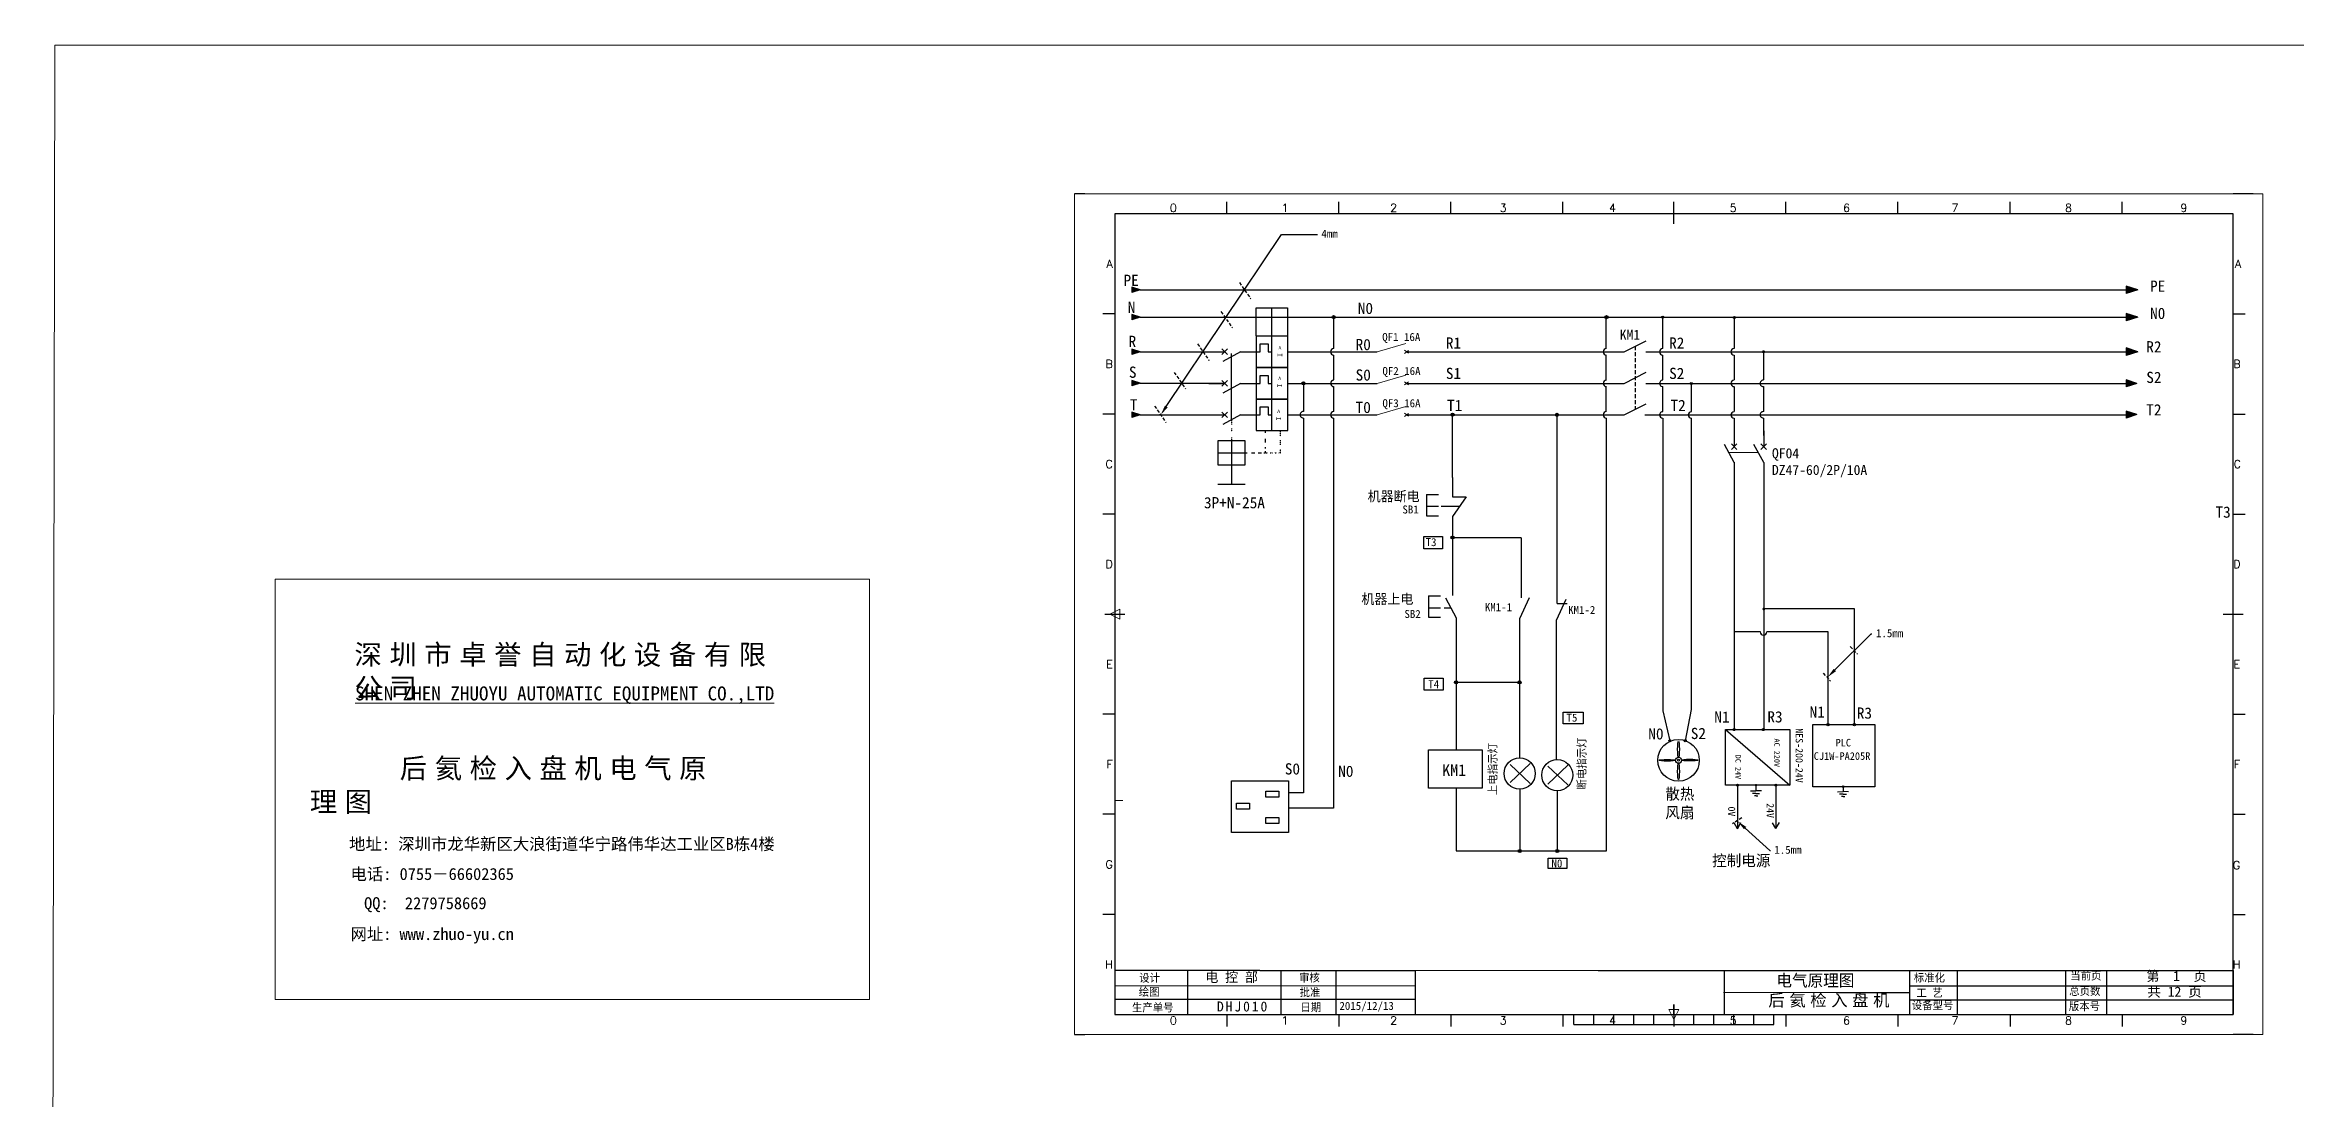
# Model space of a CAD drawing. Extents: x -471 to 3265, y -2399 to 467.
# Drawn here: x -471 to 654, y -59 to 467 of the extents above; entities that cross this region are included whole.
import ezdxf
from ezdxf import colors
from ezdxf.entities.mleader import LeaderData, LeaderLine
from ezdxf.enums import TextEntityAlignment as Align
from ezdxf.math import Vec2, Vec3

# ---------------------------------------------------------------- set-up
doc = ezdxf.new("R2010")
doc.units = 0
doc.header["$MEASUREMENT"] = 0
for name, pattern in [('ACANSTGL', [0.11811, 0.07874, -0.03937]), ('ACISOWELD', [3, 2, -1]), ('HIDDEN2', [4.7625, 3.175, -1.5875])]:
    doc.linetypes.add(name, pattern=pattern)
for name, color, linetype in [('AE_BOR', 1, 'Continuous'), ('LINK', 9, 'Continuous'), ('MISC', 2, 'Continuous'), ('SYMS', 7, 'Continuous')]:
    doc.layers.add(name, color=color, linetype=linetype)
doc.styles.add('WD', font='romans.shx', dxfattribs={"bigfont": 'gbcbig.shx'})
doc.styles.add('WD_IEC', font='ISOCP2.shx', dxfattribs={"width": 0.9, "height": 4, "bigfont": 'gbcbig.shx'})
doc.styles.add('样式 2', font='NSimSun.ttf')

# ---------------------------------------------------------------- blocks, each defined once
blk = doc.blocks.new('WDDOT')
blk.add_hatch(color=256).paths.add_polyline_path([(0.5, 0, 1), (-0.5, 0, 1)])
blk.add_circle((0, 0), 0.5)
blk = doc.blocks.new('VCB11THI')
for p, q in [((0, 7.5), (0, 2.5)), ((0, -2.5), (-3.12, 3.12)), ((-0.88, 3.38), (0.88, 1.62)), ((-0.88, 1.62), (0.88, 3.38)), ((0, -2.5), (0, -8.75)), ((-5, -12.5), (5, -12.5)), ((0, -8.75), (2.5, -8.75)), ((0, -11.25), (0, -12.5)), ((2.5, -11.25), (0, -11.25)), ((2.5, -8.75), (2.5, -11.25)), ((0, -17.5), (0, -22.5))]:
    blk.add_line(p, q)
blk.add_lwpolyline([(-5, -7.5), (-5, -17.5), (5, -17.5), (5, -7.5)], close=True)
at = {"style": 'WD_IEC'}
for tag, p in [('INST', (-8, 5.25)), ('TAG1', (-8, -1.75)), ('LOC', (-8, 1.75)), ('RATING1', (-8, -6.35)), ('DESC1', (-8, -14.35)), ('DESC3', (-8, -21.35)), ('DESC2', (-8, -17.85))]:
    blk.add_attdef(tag, text='', height=2.5, dxfattribs=at).set_placement(p, align=Align.RIGHT)
blk.add_attdef('TERM01', text='', height=2, rotation=90, dxfattribs=at).set_placement((-1, 7.5), align=Align.RIGHT)
at = {"style": 'WD_IEC', "flags": 1}
for tag, p, height in [('X2TERM01', (0, 7.5), 0.32), ('MFG', (2.75, 6.5), 1.5), ('X4LINK', (-2, 0), 0.32), ('X1LINK', (-0.5, 0), 0.32), ('CAT', (2.75, 4), 1.5), ('CONTACT', (-5, -7.5), 1), ('COMMON', (-3.75, -8.75), 1), ('ASSYCODE', (1, -19), 1), ('FAMILY', (1, -20.5), 1), ('CATDESC', (1, -22), 1), ('X8TERM02', (0, -22.5), 0.32)]:
    blk.add_attdef(tag, p, '', height=height, dxfattribs=at)
at = {"lineweight": 15, "style": 'WD_IEC'}
blk.add_attdef('XREF', text='', height=2.5, dxfattribs=at).set_placement((-8, -10.35), align=Align.RIGHT)
at = {"style": 'WD_IEC'}
blk.add_attdef('TERM02', (-1, -22.5), '', height=2, rotation=90, dxfattribs=at)
at = {"linetype": 'Continuous', "style": 'WD_IEC'}
blk.add_attdef('T', text='', height=2.5, dxfattribs=at).set_placement((0, -15), align=Align.MIDDLE_CENTER)
blk = doc.blocks.new('VCB21THI')
for p, q in [((0, 7.5), (0, 2.5)), ((0, -2.5), (-3.12, 3.12)), ((-0.88, 3.38), (0.88, 1.62)), ((-0.88, 1.62), (0.88, 3.38)), ((0, -2.5), (0, -8.75)), ((-5, -12.5), (5, -12.5)), ((0, -8.75), (2.5, -8.75)), ((0, -11.25), (0, -12.5)), ((2.5, -11.25), (0, -11.25)), ((2.5, -8.75), (2.5, -11.25)), ((0, -17.5), (0, -22.5))]:
    blk.add_line(p, q)
blk.add_lwpolyline([(-5, -7.5), (-5, -17.5), (5, -17.5), (5, -7.5)], close=True)
at = {"style": 'WD_IEC'}
for tag, p in [('INST', (-8, 5.25)), ('TAG2', (-8, -1.75)), ('LOC', (-8, 1.75)), ('RATING1', (-8, -6.35)), ('DESC1', (-8, -14.35)), ('DESC3', (-8, -21.35)), ('DESC2', (-8, -17.85))]:
    blk.add_attdef(tag, text='', height=2.5, dxfattribs=at).set_placement(p, align=Align.RIGHT)
blk.add_attdef('TERM01', text='', height=2, rotation=90, dxfattribs=at).set_placement((-1, 7.5), align=Align.RIGHT)
at = {"style": 'WD_IEC', "flags": 1}
for tag, p, height in [('X2TERM01', (0, 7.5), 0.32), ('X4LINK', (-2, 0), 0.32), ('X1LINK', (-0.5, 0), 0.32), ('CONTACT', (-5, -7.5), 1), ('COMMON', (-3.75, -8.75), 1), ('FAMILY', (1, -20.5), 1), ('X8TERM02', (0, -22.5), 0.32)]:
    blk.add_attdef(tag, p, '', height=height, dxfattribs=at)
at = {"lineweight": 15, "style": 'WD_IEC'}
blk.add_attdef('XREF', text='', height=2.5, dxfattribs=at).set_placement((-8, -10.35), align=Align.RIGHT)
at = {"style": 'WD_IEC'}
blk.add_attdef('TERM02', (-1, -22.5), '', height=2, rotation=90, dxfattribs=at)
at = {"linetype": 'Continuous', "style": 'WD_IEC'}
blk.add_attdef('T', text='', height=2.5, dxfattribs=at).set_placement((0, -15), align=Align.MIDDLE_CENTER)
blk = doc.blocks.new('gb_a2_a')
for p, q in [((584, 410), (25, 410)), ((25, 410), (25, 10)), ((584, 10), (584, 410)), ((25, 10), (584, 10))]:
    blk.add_line(p, q)
at = {"lineweight": 9, "ltscale": 0.1}
blk.add_line((25, 116.9), (29, 116.9), dxfattribs=at)
at = {"layer": 'AE_BOR', "lineweight": 30}
for p, q in [((10, 420), (4.9, 420)), ((594, 420), (584, 420)), ((4.9, 0), (10, 0)), ((594, 0), (584, 0))]:
    blk.add_line(p, q, dxfattribs=at)
at = {"layer": 'AE_BOR', "color": 1, "lineweight": 15}
for p, q in [((4.9, 420), (598.9, 420)), ((4.9, 0), (4.9, 420)), ((598.9, 420), (598.9, 0)), ((22.5, 210), (27.5, 212.5)), ((27.5, 207.5), (22.5, 210)), ((27.5, 212.5), (27.5, 207.5)), ((304.5, 7.5), (302, 12.5)), ((302, 12.5), (307, 12.5)), ((307, 12.5), (304.5, 7.5)), ((598.9, 0), (4.9, 0))]:
    blk.add_line(p, q, dxfattribs=at)
at = {"layer": 'AE_BOR'}
for p, q in [((81, 410), (81, 416)), ((137, 410), (137, 416)), ((193, 410), (193, 416)), ((249, 410), (249, 416)), ((304.5, 410), (304.5, 416)), ((360.5, 410), (360.5, 416)), ((416.5, 410), (416.5, 416)), ((472.5, 410), (472.5, 416)), ((528.5, 410), (528.5, 416)), ((25, 360), (19, 360)), ((584, 360), (590, 360)), ((25, 310), (19, 310)), ((584, 310), (590, 310)), ((25, 260), (19, 260)), ((584, 260), (590, 260)), ((25, 160), (19, 160)), ((584, 160), (590, 160)), ((25, 110), (19, 110)), ((584, 110), (590, 110)), ((25, 60), (19, 60)), ((584, 60), (590, 60)), ((81, 10), (81, 4)), ((137, 10), (137, 4)), ((193, 10), (193, 4)), ((249, 10), (249, 4)), ((304.5, 10), (304.5, 4)), ((360.5, 10), (360.5, 4)), ((416.5, 10), (416.5, 4)), ((472.5, 10), (472.5, 4)), ((528.5, 10), (528.5, 4))]:
    blk.add_line(p, q, dxfattribs=at)
at = {"layer": 'AE_BOR', "color": 2, "lineweight": 30}
for p, q in [((304.5, 405), (304.5, 415)), ((20, 210), (30, 210)), ((579, 210), (589, 210)), ((304.5, 10), (304.5, 15)), ((304.5, 15), (304.5, 5)), ((254.5, 5), (254.5, 10)), ((254.5, 5), (354.5, 5)), ((264.5, 5), (264.5, 10)), ((274.5, 5), (274.5, 10)), ((284.5, 5), (284.5, 10)), ((294.5, 5), (294.5, 10)), ((304.5, 10), (304.5, 5)), ((314.5, 5), (314.5, 10)), ((324.5, 5), (324.5, 10)), ((334.5, 5), (334.5, 10)), ((344.5, 5), (344.5, 10)), ((354.5, 5), (354.5, 10))]:
    blk.add_line(p, q, dxfattribs=at)
at = {"layer": 'AE_BOR', "style": 'WD'}
for s, p in [('0', (54.3, 411)), ('1', (110.1, 411)), ('2', (164.4, 411)), ('3', (219.2, 411)), ('4', (273.8, 411)), ('5', (334.1, 411)), ('6', (390.8, 411)), ('7', (445, 411)), ('8', (501.7, 411)), ('9', (559.4, 411)), ('0', (54.3, 5)), ('1', (110.1, 5)), ('2', (164.4, 5)), ('3', (219.2, 5)), ('4', (273.8, 5)), ('5', (334.1, 5)), ('6', (390.8, 5)), ('7', (445, 5)), ('8', (501.7, 5)), ('9', (559.4, 5))]:
    blk.add_text(s, height=4, dxfattribs=at).set_placement(p, align=Align.CENTER)
for s, p in [('A', (24, 385)), ('A', (588, 385)), ('B', (24, 335)), ('B', (587.7, 335)), ('C', (24, 285)), ('C', (587.9, 285)), ('D', (24, 235)), ('D', (587.7, 235)), ('E', (24, 185)), ('E', (587.5, 185)), ('F', (24, 135)), ('F', (587.5, 135)), ('F', (587.5, 135)), ('G', (24, 85)), ('G', (587.5, 84.6)), ('H', (24, 35)), ('H', (587.7, 35))]:
    blk.add_text(s, height=4, dxfattribs=at).set_placement(p, align=Align.MIDDLE_RIGHT)

msp = doc.modelspace()

# ---------------------------------------------------------------- hatches: boundary and pattern name
for points in [[(76.2, 331.3), (72.1, 332.6), (72.1, 330)], [(574.9, 331.3), (569, 333.2), (569, 329.4)], [(76.2, 314), (72.1, 315.3), (72.1, 312.7)], [(574.9, 314), (569, 315.9), (569, 312.1)], [(76.2, 298.3), (72.1, 299.6), (72.1, 297)], [(574.3, 298.2), (569, 299.9), (569, 296.5)], [(76.2, 282.5), (72.1, 283.8), (72.1, 281.1)], [(574.3, 282.6), (569, 284.3), (569, 280.9)]]:
    msp.add_hatch(color=256).paths.add_polyline_path(points)
h = msp.add_hatch(color=256)
edge = h.paths.add_edge_path()
edge.add_arc((172.9, 331.3), 0.786, 0, 360)
h = msp.add_hatch(color=256)
edge = h.paths.add_edge_path()
edge.add_arc((309.3, 331.3), 0.786, 0, 360)
h = msp.add_hatch(color=256)
edge = h.paths.add_edge_path()
edge.add_arc((337.4, 331.3), 0.372, 0, 360)
h = msp.add_hatch(color=256)
edge = h.paths.add_edge_path()
edge.add_arc((373.2, 331.1), 0.372, 0, 360)
h = msp.add_hatch(color=256)
edge = h.paths.add_edge_path()
edge.add_arc((387.8, 314), 0.786, 0, 360)
h = msp.add_hatch(color=256)
edge = h.paths.add_edge_path()
edge.add_arc((157.8, 298.2), 0.786, 0, 360)
h = msp.add_hatch(color=256)
edge = h.paths.add_edge_path()
edge.add_arc((351.7, 298.1), 0.372, 0, 360)
h = msp.add_hatch(color=256)
edge = h.paths.add_edge_path()
edge.add_arc((232.4, 282.6), 0.786, 0, 360)
h = msp.add_hatch(color=256)
edge = h.paths.add_edge_path()
edge.add_arc((284.6, 282.5), 0.786, 0, 360)
h = msp.add_hatch(color=256)
edge = h.paths.add_edge_path()
edge.add_arc((232.3, 221.2), 0.786, 0, 360)
at = {"lineweight": 0}
h = msp.add_hatch(color=256, dxfattribs=at)
edge = h.paths.add_edge_path()
edge.add_arc((387.9, 185.5), 0.5, 0, 360)
h = msp.add_hatch(color=256)
edge = h.paths.add_edge_path()
edge.add_arc((234.1, 148.8), 0.786, 0, 360)
h = msp.add_hatch(color=256)
edge = h.paths.add_edge_path()
edge.add_arc((265.8, 148.8), 0.786, 0, 360)
h = msp.add_hatch(color=256)
edge = h.paths.add_edge_path()
edge.add_arc((373.1, 125.2), 0.358, 0, 360)
h = msp.add_hatch(color=256)
edge = h.paths.add_edge_path()
edge.add_arc((387.7, 125.2), 0.358, 0, 360)
h = msp.add_hatch(color=256)
edge = h.paths.add_edge_path()
edge.add_arc((420, 127.7), 0.372, 0, 360)
h = msp.add_hatch(color=256)
edge = h.paths.add_edge_path()
edge.add_arc((433.2, 127.7), 0.372, 0, 360)
h = msp.add_hatch(color=256)
edge = h.paths.add_edge_path()
edge.add_arc((341, 119.7), 0.358, 0, 360)
h = msp.add_hatch(color=256)
edge = h.paths.add_edge_path()
edge.add_arc((348.7, 119.7), 0.358, 0, 360)
h = msp.add_hatch(color=256)
edge = h.paths.add_edge_path()
edge.add_arc((374.8, 97.5), 0.358, 0, 360)
h = msp.add_hatch(color=256)
edge = h.paths.add_edge_path()
edge.add_arc((384, 97.5), 0.358, 0, 360)
h = msp.add_hatch(color=256)
edge = h.paths.add_edge_path()
edge.add_arc((393.9, 97.5), 0.358, 0, 360)
h = msp.add_hatch(color=256)
edge = h.paths.add_edge_path()
edge.add_arc((427.6, 96.7), 0.372, 0, 360)
h = msp.add_hatch(color=256)
edge = h.paths.add_edge_path()
edge.add_arc((265.9, 64.6), 0.786, 0, 360)
h = msp.add_hatch(color=256)
edge = h.paths.add_edge_path()
edge.add_arc((284.7, 64.6), 0.786, 0, 360)
at = {"layer": 'MISC'}
for points in [[(76.2, 344.9), (72.1, 346.3), (72.1, 343.6)], [(574.9, 344.9), (569, 346.8), (569, 343.1)]]:
    msp.add_hatch(color=256, dxfattribs=at).paths.add_polyline_path(points)

# ---------------------------------------------------------------- linework, layer by layer
at = {"color": 6, "linetype": 'HIDDEN2', "lineweight": -3, "ltscale": 0.5}
for p, q in [((125.8, 348.6), (131.5, 340.4)), ((116.6, 334.1), (122.3, 325.9)), ((104.9, 317.9), (110.6, 309.7)), ((93.2, 303.7), (98.9, 295.5)), ((83.4, 286.9), (89.1, 278.7)), ((431.1, 166.7), (434.7, 162.9)), ((417.6, 153.5), (421.2, 149.6)), ((376.9, 81.2), (372.3, 78.2))]:
    msp.add_line(p, q, dxfattribs=at)
for p, q in [((76.2, 331.3), (72.1, 332.6)), ((72.1, 332.6), (72.1, 330)), ((76.2, 331.3), (72.1, 330)), ((76.2, 331.3), (569, 331.3)), ((574.9, 331.3), (569, 333.2)), ((569, 333.2), (569, 329.4)), ((574.9, 331.3), (569, 329.4)), ((76.2, 314), (72.1, 315.3)), ((72.1, 315.3), (72.1, 312.7)), ((318.2, 314), (329.2, 319.5)), ((574.9, 314), (569, 315.9)), ((569, 315.9), (569, 312.1)), ((76.2, 314), (72.1, 312.7)), ((76.2, 314), (118.5, 314)), ((157.8, 314), (194.7, 314)), ((209.4, 314), (318.2, 314)), ((329, 314), (569, 314)), ((574.9, 314), (569, 312.1)), ((76.2, 298.3), (72.1, 299.6)), ((72.1, 299.6), (72.1, 297)), ((76.2, 298.3), (72.1, 297)), ((76.2, 298.3), (118.5, 298.3)), ((157.8, 298.2), (194.7, 298.2)), ((209.4, 298.2), (318.2, 298.2)), ((318.2, 298.2), (329.2, 303.8)), ((329, 298.2), (569, 298.2)), ((574.3, 298.2), (569, 299.9)), ((569, 299.9), (569, 296.5)), ((574.3, 298.2), (569, 296.5)), ((76.2, 282.5), (72.1, 283.8)), ((72.1, 283.8), (72.1, 281.1)), ((76.2, 282.5), (72.1, 281.1)), ((76.2, 282.5), (118.5, 282.5)), ((157.8, 282.5), (194.7, 282.5)), ((209.4, 282.5), (318.2, 282.5)), ((232.4, 251.2), (232.4, 283.3)), ((284.6, 188.3), (284.6, 282.5)), ((318.2, 282.5), (329.2, 288)), ((328.4, 282.5), (569, 282.5)), ((574.3, 282.6), (569, 284.3)), ((569, 284.3), (569, 280.9)), ((574.3, 282.6), (569, 280.9)), ((138.8, 273.5), (138.8, 274.6)), ((138.8, 268.7), (138.8, 270.5)), ((387.9, 274.5), (387.9, 266.6)), ((115.2, 263.5), (128.6, 263.5)), ((121.9, 269.7), (121.9, 247.9)), ((128.6, 263.5), (129.7, 263.5)), ((131.9, 263.5), (133.5, 263.5)), ((135.2, 263.5), (136.9, 263.5)), ((138.1, 263.5), (138.8, 263.5)), ((138.8, 265.6), (138.8, 266.4)), ((138.8, 263.5), (138.8, 264.3)), ((373.1, 258.7), (368.2, 267.6)), ((371.7, 268), (374.5, 265.2)), ((371.7, 265.2), (374.5, 268)), ((387.9, 258.7), (383, 267.6)), ((386.5, 268), (389.3, 265.2)), ((386.5, 265.2), (389.3, 268)), ((115.1, 247.9), (128.7, 247.9)), ((232.4, 251.2), (232.4, 241.5)), ((373.1, 258.7), (373.1, 248.9)), ((387.9, 258.7), (387.9, 248.9)), ((219.4, 242.7), (225.3, 242.7)), ((219.4, 242.7), (219.4, 232.1)), ((219.4, 236.8), (225.3, 236.8)), ((226.7, 236.8), (235.7, 236.8)), ((239.1, 241.5), (232.3, 231.7)), ((232.4, 241.5), (239.1, 241.5)), ((219.4, 232.1), (225.3, 232.1)), ((232.3, 231.7), (232.3, 192.2)), ((232.3, 221.2), (266.7, 221.2)), ((266.7, 221.1), (266.7, 191)), ((220.4, 192), (226.3, 192)), ((220.4, 192), (220.4, 181.4)), ((220.4, 186.1), (226.3, 186.1)), ((220.4, 181.4), (226.3, 181.4)), ((228.2, 186.1), (231.5, 186.1)), ((228.9, 191.1), (234.1, 181.1)), ((234.1, 181.1), (234.1, 115.5)), ((270.7, 191), (265.8, 180.5)), ((265.8, 180.5), (265.8, 148.8)), ((289, 190.2), (284.1, 179.7)), ((284.6, 188.3), (289.7, 188.3)), ((234.1, 177.1), (234.1, 159.8)), ((284.1, 179.7), (284.1, 110.3)), ((265.8, 148.8), (234.1, 148.8)), ((265.8, 148.8), (265.8, 111.1)), ((368.8, 125.2), (401, 97.5)), ((271.1, 108.3), (261.2, 98.8)), ((271.1, 98.3), (261.2, 107.8)), ((289.9, 107.5), (279.9, 98)), ((289.9, 97.6), (279.9, 107)), ((234.1, 96), (234.1, 64.6)), ((265.9, 95.5), (265.9, 65.4)), ((284.7, 94.7), (284.7, 64.6)), ((381.2, 94.7), (384, 94.7)), ((384, 93.3), (382.3, 93.3)), ((384.1, 92.2), (383.2, 92.2)), ((384, 97.5), (384, 94.7)), ((386.8, 94.7), (384, 94.7)), ((384, 93.3), (385.8, 93.3)), ((384.1, 92.2), (385, 92.2)), ((424.8, 94.2), (427.6, 94.3)), ((427.6, 92.9), (425.8, 92.9)), ((427.6, 91.8), (426.7, 91.8)), ((427.6, 97.1), (427.6, 94.3)), ((430.3, 94.2), (427.6, 94.3)), ((427.6, 92.9), (429.3, 92.9)), ((427.6, 91.8), (428.5, 91.8)), ((284.7, 89), (284.7, 71.7)), ((374.8, 75.7), (376.5, 78.8)), ((393.9, 75.8), (395.7, 78.8)), ((374.8, 75.7), (373.1, 78.6)), ((393.9, 75.8), (392.2, 78.6)), ((234.1, 64.6), (284.7, 64.6)), ((284.7, 64.6), (309.3, 64.6)), ((136, 4.9), (63.5, 4.9)), ((63.5, 4.9), (63.5, -17.1)), ((99.8, 4.9), (99.8, -17.1)), ((136, 4.9), (213.6, 4.9)), ((146.6, 4.9), (146.6, -17.1)), ((174, 4.9), (174, -17.1)), ((213.6, 4.9), (213.6, -17.1)), ((305.1, 4.9), (425, 4.9)), ((368.1, 4.9), (368.1, -17.1)), ((425, 4.9), (562.5, 4.9)), ((460.8, 4.9), (460.8, -17.1)), ((562.5, 4.9), (622.5, 4.9)), ((425, -6.1), (460.7, -6.1)), ((63.5, -17.1), (622.5, -17.1))]:
    msp.add_line(p, q)
at = {"lineweight": -3, "ltscale": 0.5}
for p, q in [((134.2, 321.9), (134.2, 335.9)), ((134.2, 335.9), (149.9, 335.9)), ((142.1, 321.9), (142.1, 335.9)), ((149.9, 335.9), (149.9, 321.9)), ((309.2, 315.6), (309.2, 331.3)), ((337.4, 315.6), (337.4, 331.3)), ((309.2, 299.9), (309.2, 312.3)), ((337.5, 299.9), (337.4, 312.3)), ((309.2, 284.1), (309.2, 296.6)), ((337.5, 284.1), (337.5, 296.6)), ((351.7, 298.1), (351.7, 284.1)), ((309.2, 280.8), (309.2, 64.6)), ((337.4, 280.8), (337.5, 134.6)), ((351.7, 280.8), (351.7, 135.3)), ((387.9, 272.1), (387.9, 280.9)), ((433.2, 185.5), (387.9, 185.5)), ((433.2, 128.2), (433.2, 185.5)), ((386.2, 174), (373.1, 174)), ((420.1, 174), (389.4, 174)), ((420.1, 127.4), (420.1, 174))]:
    msp.add_line(p, q, dxfattribs=at)
at = {"lineweight": -3}
for p, q in [((172.9, 331.3), (172.9, 315.6)), ((373.1, 331.6), (373.1, 315.6)), ((172.9, 312.3), (172.9, 299.9)), ((373.1, 312.3), (373.1, 299.9)), ((387.7, 314), (387.7, 299.9)), ((157.8, 298.2), (157.8, 284.1)), ((172.9, 296.6), (172.9, 284.1)), ((373.1, 296.6), (373.1, 284.1)), ((387.7, 296.6), (387.7, 284.1)), ((157.8, 280.8), (157.8, 98.7)), ((172.9, 280.8), (172.9, 86)), ((373.1, 280.8), (373.1, 266.6)), ((373.1, 258.8), (373.1, 125.2)), ((387.9, 256), (387.9, 125.2)), ((157.8, 93.6), (150.3, 93.6)), ((157.8, 98.7), (157.8, 93.6)), ((172.9, 86), (150.3, 86))]:
    msp.add_line(p, q, dxfattribs=at)
at = {"lineweight": 0}
for p, q in [((194.7, 314), (209, 318.1)), ((210.3, 313.3), (208.4, 314.8)), ((210.3, 314.7), (208.4, 313.1)), ((194.7, 298.2), (209, 302.3)), ((210.3, 297.5), (208.4, 299)), ((210.3, 298.9), (208.4, 297.4)), ((194.7, 282.5), (209, 286.6)), ((210.3, 281.8), (208.4, 283.3)), ((210.3, 283.2), (208.4, 281.6)), ((370.3, 263.7), (385.2, 263.7))]:
    msp.add_line(p, q, dxfattribs=at)
at = {"linetype": 'ACISOWELD'}
msp.add_line((323.7, 316.8), (323.7, 285.3), dxfattribs=at)
at = {"linetype": 'ACANSTGL'}
for p, q in [((121.9, 280), (121.9, 277.7)), ((121.9, 275.6), (121.9, 274.1)), ((121.9, 271.1), (121.9, 269.7)), ((146.3, 271.8), (146.3, 274.6)), ((138.8, 263.5), (139.9, 263.5)), ((141.2, 263.5), (142.4, 263.5)), ((143.3, 263.5), (144.4, 263.5)), ((145.6, 263.5), (146.3, 263.5)), ((146.3, 267.5), (146.3, 269.8)), ((146.3, 263.5), (146.3, 265.5))]:
    msp.add_line(p, q, dxfattribs=at)
at = {"color": 6, "lineweight": -3, "ltscale": 0.5}
for p, q in [((351.7, 135.3), (348.7, 119.7)), ((337.5, 134.6), (341, 119.7))]:
    msp.add_line(p, q, dxfattribs=at)
at = {"color": 0}
for p, q in [((374.8, 97.5), (374.8, 75.7)), ((393.9, 97.5), (393.9, 75.8)), ((538.8, 4.9), (538.8, -17.1)), ((622.5, 4.9), (622.5, -17.1))]:
    msp.add_line(p, q, dxfattribs=at)
at = {"lineweight": 9, "ltscale": 0.1}
for p, q in [((213.6, 4.9), (305.1, 4.9)), ((367.8, -6.1), (425, -6.1))]:
    msp.add_line(p, q, dxfattribs=at)
at = {"color": 0, "ltscale": 2}
for p, q in [((484.6, 4.9), (484.6, -17.1)), ((559.2, 4.9), (559.2, -17.1)), ((63.5, -2.8), (213.6, -2.7)), ((63.5, -9.5), (213.6, -9.5)), ((460.7, -9.8), (622.5, -9.8)), ((460.8, -2.8), (622.5, -2.8))]:
    msp.add_line(p, q, dxfattribs=at)
at = {"lineweight": 0}
for points in [[(-466.3, 467.2), (3264.7, 467.2), (3259.8, -2399.4), (-471.2, -2399.4)], [(-356.1, 200.4), (-59.1, 200.4), (-59.1, -9.6), (-356.1, -9.6)]]:
    msp.add_lwpolyline(points, close=True, dxfattribs=at)
for points in [[(115.2, 257.3), (115.2, 269.7), (128.6, 269.7), (128.6, 257.3)], [(368.8, 125.2), (401, 125.2), (401, 97.5), (368.8, 97.5)], [(220.3, 115.1), (247.1, 115.1), (247.1, 96), (220.3, 96)]]:
    msp.add_lwpolyline(points, close=True)
at = {"lineweight": -3, "ltscale": 0.5}
for points in [[(218, 221.7), (227.3, 221.7), (227.3, 215.6), (218, 215.6)], [(218.2, 151), (227.7, 151), (227.7, 145), (218.2, 145)], [(287.7, 134), (297.6, 134), (297.6, 128.1), (287.7, 128.1)], [(280.1, 61), (289.4, 61), (289.4, 55.9), (280.1, 55.9)]]:
    msp.add_lwpolyline(points, close=True, dxfattribs=at)
at = {"lineweight": -3}
for points in [[(412.4, 127.7), (443.4, 127.7), (443.4, 96.7), (412.4, 96.7)], [(139.1, 94.5), (145.5, 94.5), (145.5, 91.5), (139.1, 91.5)], [(124.4, 88.4), (130.8, 88.4), (130.8, 85.4), (124.4, 85.4)], [(139.1, 81.3), (145.5, 81.3), (145.5, 78.3), (139.1, 78.3)]]:
    msp.add_lwpolyline(points, close=True, dxfattribs=at)
at = {"lineweight": 30}
msp.add_lwpolyline([(121.9, 99.7), (150.3, 99.7), (150.3, 73.9), (121.9, 73.9)], close=True, dxfattribs=at)
for centre, radius in [((172.9, 331.3), 0.786), ((309.3, 331.3), 0.786), ((337.4, 331.3), 0.519), ((337.4, 331.3), 0.372), ((373.2, 331.1), 0.519), ((373.2, 331.1), 0.372), ((157.8, 298.2), 0.786), ((351.7, 298.1), 0.519), ((351.7, 298.1), 0.372), ((232.4, 282.6), 0.786), ((284.6, 282.5), 0.786), ((232.3, 221.2), 0.786), ((234.1, 148.8), 0.786), ((265.8, 148.8), 0.786), ((373.1, 125.2), 0.5), ((373.1, 125.2), 0.358), ((387.7, 125.2), 0.5), ((387.7, 125.2), 0.358), ((420, 127.7), 0.519), ((420, 127.7), 0.372), ((433.2, 127.7), 0.519), ((433.2, 127.7), 0.372), ((341, 119.7), 0.5), ((341, 119.7), 0.358), ((348.7, 119.7), 0.5), ((348.7, 119.7), 0.358), ((265.9, 103.3), 7.78), ((284.7, 102.5), 7.78), ((374.8, 97.5), 0.5), ((374.8, 97.5), 0.358), ((384, 97.5), 0.358), ((393.9, 97.5), 0.5), ((393.9, 97.5), 0.358), ((427.6, 96.7), 0.372), ((265.9, 64.6), 0.786), ((284.7, 64.6), 0.786)]:
    msp.add_circle(centre, radius)
at = {"lineweight": 0}
msp.add_circle((387.9, 185.5), 0.5, dxfattribs=at)
at = {"lineweight": -3, "ltscale": 0.5}
for radius in [10.4, 1.5, 0.496]:
    msp.add_circle((345.3, 109.9), radius, dxfattribs=at)
at = {"lineweight": -3}
for centre, start, end in [((173, 314), 92.7421, 267.2579), ((309.3, 314), 92.7421, 267.2579), ((337.5, 314), 92.7421, 267.2579), ((373.1, 314), 92.8273, 267.2877), ((173, 298.2), 92.7421, 267.2579), ((309.3, 298.2), 92.7421, 267.2579), ((337.5, 298.2), 89.993, 270.1889), ((373.1, 298.2), 92.8273, 267.2877), ((387.7, 298.2), 89.081, 270.919), ((157.8, 282.5), 89.081, 270.919), ((173, 282.5), 92.7421, 267.2579), ((309.3, 282.5), 92.7421, 267.2579), ((337.5, 282.4), 89.2655, 267.2877), ((351.8, 282.4), 91.3112, 267.2877), ((373.1, 282.4), 91.3112, 267.2877), ((387.7, 282.5), 89.9608, 270.0392), ((387.8, 174.1), 179.9733, 358.3114)]:
    msp.add_arc(centre, 1.63, start, end, dxfattribs=at)
at = {"lineweight": -3, "ltscale": 0.5}
for centre, major_axis in [((345.3, 115.4), (0, -4.08)), ((339.7, 109.9), (-4.08, 0)), ((345.3, 104.3), (0, -4.08)), ((350.8, 110), (-4.08, 0))]:
    msp.add_ellipse(centre, major_axis=major_axis, ratio=0.106186, dxfattribs=at)
at = {"layer": 'LINK'}
for points in [[(121.9, 296.6), (121.9, 313.1)], [(121.9, 280), (121.9, 296.6)]]:
    msp.add_lwpolyline(points, dxfattribs=at)
at = {"layer": 'MISC'}
for p, q in [((76.2, 344.9), (72.1, 346.3)), ((72.1, 346.3), (72.1, 343.6)), ((76.2, 344.9), (72.1, 343.6)), ((76.2, 344.9), (569, 344.9)), ((574.9, 344.9), (569, 346.8)), ((569, 346.8), (569, 343.1)), ((574.9, 344.9), (569, 343.1)), ((384.3, 97.5), (384.3, 97.5)), ((427.8, 96.7), (427.8, 96.7))]:
    msp.add_line(p, q, dxfattribs=at)

# ---------------------------------------------------------------- block references
msp.add_blockref('gb_a2_a', (38.5, -27.1))
at = {"layer": 'SYMS', "lineweight": -3}
for p in [(172.9, 331.3), (309.3, 331.3), (157.8, 298.2), (232.4, 282.6), (284.6, 282.5), (234.1, 148.8), (265.8, 148.8), (265.9, 64.6), (284.7, 64.6)]:
    msp.add_blockref('WDDOT', p, dxfattribs=at)
for p, xscale, yscale, zscale in [((337.4, 331.3), 0.4724999999998545, 0.4724999999998545, 0.4725), ((373.2, 331.1), 0.4724999999998545, 0.4724999999998545, 0.4725), ((351.7, 298.1), 0.4724999999998545, 0.4724999999998545, 0.4725), ((373.1, 125.2), 0.4549999999999272, 0.4549999999999272, 0.455), ((387.7, 125.2), 0.4549999999999272, 0.4549999999999272, 0.455), ((420, 127.7), 0.4724999999998545, 0.4724999999998545, 0.4725), ((433.2, 127.7), 0.4724999999998545, 0.4724999999998545, 0.4725), ((341, 119.7), 0.4549999999999272, 0.4549999999999272, 0.455), ((348.7, 119.7), 0.4549999999999272, 0.4549999999999272, 0.455), ((374.8, 97.5), 0.4549999999999272, 0.4549999999999272, 0.455), ((384, 97.5), 0.4549999999999272, 0.4549999999999272, 0.455), ((384, 97.5), 0.4549999999999272, 0.4549999999999272, 0.455), ((393.9, 97.5), 0.4549999999999272, 0.4549999999999272, 0.455), ((427.6, 96.7), 0.4724999999998545, 0.4724999999998545, 0.4725), ((427.6, 96.7), 0.4724999999998545, 0.4724999999998545, 0.4725)]:
    msp.add_blockref('WDDOT', p, dxfattribs=dict(at, xscale=xscale, yscale=yscale, zscale=zscale))
at = {"layer": 'SYMS', "linetype": 'ACISOWELD', "xscale": 1.574999999999818, "yscale": 1.574999999999818, "zscale": 1.575, "rotation": 90}
for name, p in [('VCB21THI', (122.4, 314)), ('VCB21THI', (122.4, 298.2)), ('VCB11THI', (122.4, 282.5))]:
    msp.add_blockref(name, p, dxfattribs=at)

# ---------------------------------------------------------------- texts
at = {"attachment_point": 1}
for s, insert, char_height, width in [('N', (70, 339), 5.6, 10.034), ('N0', (185, 338.5), 5.6, 10.034), ('N0', (581, 336), 5.6, 10.034), ('R', (70.4, 322), 5.6, 10.034), ('R0', (183.9, 320.4), 5.6, 10.034), ('QF1 16A', (197.2, 323.4), 4, 53.383), ('R1', (229, 321.2), 5.6, 10.034), ('KM1', (315.9, 325), 5, 3.778), ('R2', (340.6, 321.2), 5.6, 10.034), ('R2', (579.1, 319.3), 5.6, 10.034), ('S', (70.6, 306.6), 5.6, 10.034), ('S0', (183.9, 305.2), 5.6, 10.034), ('QF2 16A', (197.3, 306.4), 4, 31.698), ('S1', (229, 306), 5.6, 10.034), ('S2', (340.6, 306), 5.6, 10.034), ('S2', (579.1, 304), 5.6, 10.034), ('T', (71, 290.3), 5.6, 10.034), ('T0', (183.9, 289), 5.6, 10.034), ('QF3 16A', (197.3, 290.3), 4, 36.035), ('T1', (229.6, 290), 5.6, 10.034), ('T2', (341.3, 290), 5.6, 10.034), ('T2', (579.1, 287.8), 5.6, 10.034), ('QF04\\PDZ47-60/2P/10A', (392, 265.8), 5, 19.103), ('3P+N-25A', (108.1, 241.4), 5.6, 10.034), ('机器断电', (189.9, 244.3), 5, 30.542), ('SB1', (207.3, 237.2), 4, 3.778), ('T3', (613.7, 236.7), 5.6, 10.034), ('T3', (218.9, 220.9), 4, 10.034), ('机器上电', (186.8, 193), 5, 30.824), ('SB2', (208.3, 185), 4, 3.778), ('KM1-1', (248.5, 188.4), 4, 3.778), ('KM1-2', (290.1, 187), 4, 3.778), ('T4', (220.2, 149.9), 4, 10.034), ('N1', (410.8, 136.8), 5.6, 10.034), ('R3', (434.4, 136.3), 5.6, 10.034), ('T5', (289.3, 133.2), 4, 10.034), ('N0', (330.2, 125.9), 5.6, 10.034), ('S2', (351.4, 126.1), 5.6, 10.034), ('N1', (363.2, 134.3), 5.6, 10.034), ('R3', (389.7, 134.4), 5.6, 10.034), ('S0', (148.5, 108.4), 5.6, 10.034), ('N0', (175.2, 107.2), 5.6, 10.034), ('KM1', (227.2, 107.9), 5.85, 3.778), ('散热风扇', (338.7, 95.9), 5.6, 16.085), ('N0', (281.8, 60.4), 4, 10.034), ('控制电源', (362.1, 62.6), 5.6, 45.328), ('第  1  页', (579.2, 4.6), 5, 38.164), ('{\\fNSimSun|b0|i0|c134|p49;\\T1.28;DHJ010}', (114.6, -10.6), 5, 40.492), ('{\\fSimSun|b0|i0|c134|p2;共 }12 {\\fSimSun|b0|i0|c134|p2;页}', (579.6, -3.2), 5, 40.492)]:
    msp.add_mtext(s, dxfattribs=dict(at, insert=insert, char_height=char_height, width=width))
at = {"attachment_point": 1, "rotation": 90}
for s, insert, char_height, width in [('I >', (144.9, 311.4), 2.36, 9.113), ('I >', (144.8, 296.1), 2.36, 9.113), ('I >', (144.3, 279.7), 2.36, 9.113), ('上电指示灯', (250.4, 92.5), 4, 33.427), ('{\\C0;断电指示灯}', (294.9, 95.3), 4, 33.427)]:
    msp.add_mtext(s, dxfattribs=dict(at, insert=insert, char_height=char_height, width=width))
at = {"lineweight": 0, "attachment_point": 1, "style": '样式 2'}
for s, width, insert, char_height in [('{\\T1.28;深圳市卓誉自动化设备有限公司}', 225.024, (-316.5, 167.7), 10), ('{\\fSimHei|b0|i0|c134|p2;\\LSHEN ZHEN ZHUOYU AUTOMATIC EQUIPMENT CO.,LTD}', 226.909, (-316.2, 146.8), 7), ('\\pi44.93;{\\T1.28;后氦检入盘机电气原理图}', 217.355, (-338.8, 110.9), 10), ('地址: 深圳市龙华新区大浪街道华宁路伟华达工业区B栋4楼', 232.288, (-319.2, 71.1), 6), ('电话: 0755－66602365', 232.288, (-318.5, 56.1), 6), ('QQ:  2279758669', 232.288, (-311.7, 41.5), 6), ('网址: www.zhuo-yu.cn', 232.288, (-318.5, 26.1), 6)]:
    msp.add_mtext_dynamic_manual_height_columns(s, width=width, gutter_width=1, heights=[0], dxfattribs=dict(at, insert=insert, char_height=char_height))
at = {"lineweight": -3, "insert": (407.5, 125.9), "char_height": 3.64, "width": 70.669, "attachment_point": 1, "rotation": 270, "style": '样式 2'}
msp.add_mtext('NES-200-24V', dxfattribs=at)
at = {"lineweight": -3, "attachment_point": 1, "rotation": 270}
for s, insert, char_height, width in [('{\\fNSimSun|b0|i0|c134|p49;AC 220V}', (395.9, 120.8), 2.73, 29.046), ('{\\fNSimSun|b0|i0|c134|p49;DC 24V}', (376.5, 112.7), 2.73, 32.587), ('{\\fNSimSun|b0|i0|c134|p49;0V}', (373.7, 86.8), 3.64, 20.353), ('{\\fNSimSun|b0|i0|c134|p49;24V}', (393, 88.5), 3.64, 20.353)]:
    msp.add_mtext(s, dxfattribs=dict(at, insert=insert, char_height=char_height, width=width))
at = {"lineweight": -3, "char_height": 3.78, "width": 21.136, "attachment_point": 1}
for s, insert in [('{\\fNSimSun|b0|i0|c134|p49;CJ1W-PA205R}', (412.9, 113.9)), ('{\\fNSimSun|b0|i0|c134|p49;PLC}', (423.8, 120.6))]:
    msp.add_mtext(s, dxfattribs=dict(at, insert=insert))
at = {"color": 0, "ltscale": 2, "attachment_point": 1}
for s, insert, char_height, width in [('设计', (75.7, 3.2), 4, 19.345), ('电 控 部', (108.8, 4.1), 5, 34.831), ('审核', (155.6, 3.3), 4, 25.507), ('电气原理图', (394.2, 2.9), 6, 43.913), ('标准化', (462.9, 3.3), 4, 23.34), ('当前页', (541.1, 4.3), 4, 19.345), ('生产单号', (72.1, -11.6), 4, 25.153), ('{\\C256;绘图}', (75.5, -3.8), 4, 19.345), ('批准', (155.9, -4), 4, 25.507), ('日期', (156.3, -11.5), 4, 25.507), ('2015/12/13', (175.8, -10.8), 4, 25.507), ('{\\fNSimSun|b0|i0|c134|p49;\\T1.28;\\C256;后氦检入盘机}', (390.2, -7), 6, 72.388), ('设备型号', (461.9, -10.5), 4, 31.672), ('工 艺', (464.2, -4.3), 4, 19.345), ('版本号', (540.4, -11), 4, 19.345), ('总页数', (540.6, -3.4), 4, 19.345)]:
    msp.add_mtext(s, dxfattribs=dict(at, insert=insert, char_height=char_height, width=width))
at = {"layer": 'MISC', "char_height": 5.6, "width": 10.034, "attachment_point": 1}
for insert in [(67.9, 352.5), (581, 349.6)]:
    msp.add_mtext('PE', dxfattribs=dict(at, insert=insert))

# ---------------------------------------------------------------- leaders
at = {"linetype": 'HIDDEN2', "lineweight": -3, "ltscale": 0.5}
ml = msp.add_multileader_mtext('Standard', dxfattribs=at)
ml.set_content('4mm', color=256)
ml.set_leader_properties()
ml.build(insert=Vec2(0, 0))
ml.multileader.update_dxf_attribs({"text_right_attachment_type": 6, "dogleg_length": 0.36, "arrow_head_size": 5})
ctx = ml.context
ctx.base_point, ctx.arrow_head_size, ctx.plane_origin = Vec3(164.8, 372.6), 5, Vec3(86.5, 282.5)
ctx.right_attachment = 6
notes = []
notes.append((ctx, [(0, (1, 1, 0), (146.8, 372.6), (1, 0), 18, [(0, [(86.5, 282.5)], 0, [])])]))
ctx.mtext.insert, ctx.mtext.width, ctx.mtext.flow_direction = Vec3(166.8, 375), 32.172, 5
at = {"color": 6, "linetype": 'HIDDEN2', "lineweight": -3, "ltscale": 0.5}
ml = msp.add_multileader_mtext('Standard', dxfattribs=at)
ml.set_content('1.5mm', color=6)
ml.set_leader_properties()
ml.build(insert=Vec2(0, 0))
ml.multileader.update_dxf_attribs({"text_right_attachment_type": 6, "dogleg_length": 0.36, "arrow_head_size": 5})
ctx = ml.context
ctx.base_point, ctx.arrow_head_size, ctx.plane_origin = Vec3(442, 173), 5, Vec3(419.9, 151.5)
ctx.right_attachment = 6
notes.append((ctx, [(0, (1, 1, 0), (441.6, 173), (1, 0), 0.36, [(0, [(419.9, 151.5)], 0, [])])]))
ctx.mtext.insert, ctx.mtext.flow_direction = Vec3(444, 175.4), 5
ml = msp.add_multileader_mtext('Standard', dxfattribs=at)
ml.set_content('1.5mm', color=6)
ml.set_leader_properties()
ml.build(insert=Vec2(0, 0))
ml.multileader.update_dxf_attribs({"text_right_attachment_type": 6, "dogleg_length": 0.36, "arrow_head_size": 5})
ctx = ml.context
ctx.base_point, ctx.arrow_head_size, ctx.plane_origin = Vec3(391.2, 64.8), 5, Vec3(374.7, 78.5)
ctx.right_attachment = 6
notes.append((ctx, [(0, (1, 1, 0), (390.9, 64.8), (1, 0), 0.36, [(0, [(374.9, 79.4)], 0, [])])]))
ctx.mtext.insert, ctx.mtext.flow_direction = Vec3(393.2, 67.2), 5
for ctx, leaders in notes:
    for number, flags, end, landing, length, lines in leaders:
        leader = LeaderData()
        leader.index, (leader.has_last_leader_line, leader.has_dogleg_vector, leader.attachment_direction) = number, flags
        leader.last_leader_point, leader.dogleg_vector, leader.dogleg_length = Vec3(end), Vec3(landing), length
        for number, points, colour, breaks in lines:
            line = LeaderLine()
            line.index, line.vertices, line.color, line.breaks = number, Vec3.list(points), colors.encode_raw_color(colour), breaks
            leader.lines.append(line)
        ctx.leaders.append(leader)

doc.saveas('drawing.dxf')
